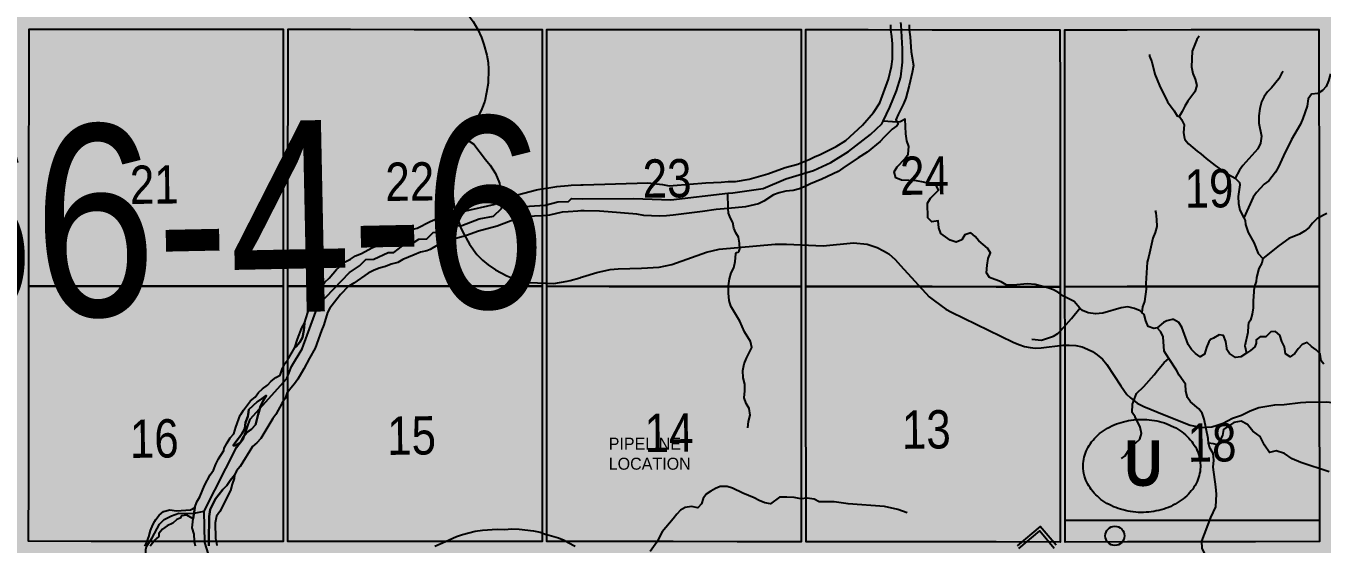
# Model space of a CAD drawing. Extents: x 399452 to 415540, y 6060435 to 6067869.
# Drawn here: x 410021 to 410290.9, y 6062870.4 to 6062978.3 of the extents above; entities that cross this region are included whole.
import ezdxf
from ezdxf.enums import TextEntityAlignment as Align

# ---------------------------------------------------------------- set-up
doc = ezdxf.new("R2018")
doc.units = 0
doc.header["$LTSCALE"] = 5
doc.linetypes.add('DASHED2', pattern=[9.525, 6.35, -3.175])
for name, color, linetype in [('39', 28, 'Continuous'), ('CG-NOTES', 7, 'Continuous'), ('P-PROPOSED', 10, 'Continuous'), ('Quarters', 8, 'Continuous'), ('RoadSeg', 57, 'DASHED2'), ('T-WATER', 160, 'Continuous')]:
    doc.layers.add(name, color=color, linetype=linetype)
doc.layers.add('ROUTE-MAP-BACKGROUND-H', color=7, linetype='Continuous', true_color=0xf0ebff)
doc.styles.add('120', font='ARIALN.TTF', dxfattribs={"height": 13})
doc.styles.add('BOLD', font='ARIALNB.TTF')
doc.styles.get("Standard").update_dxf_attribs({"font": 'ARIALN.TTF'})
doc.linetypes.add('TRACKS', pattern='A,3.81,[130,ltypeshp1.shx,S=6.35,R=0,X=0,Y=0],3.81', length=7.62)

# ---------------------------------------------------------------- blocks, each defined once
blk = doc.blocks.new('*U229')
h = blk.add_hatch(color=255)
edge = h.paths.add_edge_path()
edge.add_line((-31.5, -20), (31.5, -20))
edge.add_arc((31.5, -14), 6, 270, 360)
edge.add_line((37.5, -14), (37.5, 12.5))
edge.add_arc((31.5, 12.5), 6, 0, 90)
edge.add_line((31.5, 18.5), (-31.5, 18.5))
edge.add_arc((-31.5, 12.5), 6, 90, 180)
edge.add_line((-37.5, 12.5), (-37.5, -14))
edge.add_arc((-31.5, -14), 6, 180, 270)
at = {"color": 14, "flags": 128}
blk.add_lwpolyline([(-31.5, -20, 3, 3, 0), (31.5, -20, 3, 3, 0.414214), (37.5, -14, 3, 3, 0), (37.5, 12.5, 3, 0, 0.414214), (31.5, 18.5, 0, 0, 0), (-31.5, 18.5, 0, 0, 0.414214), (-37.5, 12.5, 0, 0, 0), (-37.5, -14, 0, 3, 0.414214)], format="xyseb", close=True, dxfattribs=at)
at = {"color": 14, "lineweight": 30, "flags": 104}
blk.add_attdef('ENTER_TEXT', text='', height=10, dxfattribs=at).set_placement((0, 0), align=Align.MIDDLE_CENTER)
blk = doc.blocks.new('AA')
at = {"const_width": 4}
blk.add_lwpolyline([(-1, 0, 1), (1, 0, 1)], format="xyb", close=True, dxfattribs=at)
blk.add_circle((0, 0), 2)
blk = doc.blocks.new('Route_Letters')
h = blk.add_hatch(color=255)
h.dxf.hatch_style = 1
edge = h.paths.add_edge_path()
edge.add_ellipse((-0.12, 0.46), major_axis=(-11.97, 0), ratio=0.789318, start_angle=0, end_angle=360)
at = {"color": 5}
blk.add_open_spline([(-12.34, 0.46), (-12.34, -0.25), (-12.24, -0.97), (-11.72, -2.79), (-11.14, -3.88), (-9.56, -5.81), (-8.54, -6.66), (-6.22, -8.02), (-4.9, -8.54), (-2.12, -9.17), (-0.66, -9.3), (2.22, -9.13), (3.64, -8.84), (6.27, -7.89), (7.48, -7.22), (9.54, -5.6), (10.38, -4.64), (11.6, -2.54), (11.97, -1.4), (12.18, 0.91), (12.02, 2.08), (11.2, 4.3), (10.54, 5.35), (8.8, 7.2), (7.72, 7.99), (5.29, 9.24), (3.93, 9.68), (1.11, 10.18), (-0.35, 10.23), (-3.22, 9.91), (-4.61, 9.55), (-7.16, 8.47), (-8.32, 7.75), (-10.24, 6.02), (-11, 5.02), (-12.05, 2.86), (-12.32, 1.7), (-12.34, 0.52), (-12.34, 0.49), (-12.34, 0.46)], degree=3, knots=[0, 0, 0, 0, 0.219529, 0.219529, 0.575727, 0.575727, 0.931924, 0.931924, 1.288121, 1.288121, 1.644318, 1.644318, 2.000515, 2.000515, 2.356712, 2.356712, 2.712909, 2.712909, 3.069107, 3.069107, 3.425304, 3.425304, 3.781501, 3.781501, 4.137698, 4.137698, 4.493895, 4.493895, 4.850092, 4.850092, 5.20629, 5.20629, 5.562487, 5.562487, 5.918684, 5.918684, 6.274881, 6.274881, 6.283185, 6.283185, 6.283185, 6.283185], dxfattribs=at)
at = {"color": 14, "style": 'BOLD'}
blk.add_attdef('A', text='', height=9.5, dxfattribs=at).set_placement((0.22, 0.98), align=Align.MIDDLE)

msp = doc.modelspace()

# ---------------------------------------------------------------- hatches: boundary and pattern name
at = {"layer": 'ROUTE-MAP-BACKGROUND-H'}
h = msp.add_hatch(color=256, dxfattribs=at)
h.dxf.hatch_style = 1
h.paths.add_polyline_path([(410779.995, 6062481.762), (410779.995, 6063736.327), (409587.427, 6063736.085), (409587.427, 6062481.762)])

# ---------------------------------------------------------------- linework, layer by layer
at = {"layer": '39', "linetype": 'TRACKS', "flags": 128}
msp.add_lwpolyline([(409797.559, 6063318.255), (409796.813, 6063320.204), (409796.653, 6063321.348), (409796.655, 6063322.294), (409796.999, 6063323.422), (409797.147, 6063323.789), (409798.227, 6063326.355), (409798.167, 6063328.628), (409798.071, 6063329.306), (409797.373, 6063330.832), (409792.695, 6063337.942), (409791.932, 6063339.087), (409791.38, 6063339.836), (409790.306, 6063340.7), (409789.493, 6063341.167), (409786.481, 6063342.162), (409785.423, 6063342.659), (409784.87, 6063343.14), (409784.138, 6063343.791), (409783.05, 6063345.318), (409783.501, 6063343.214), (409784.05, 6063340.658), (409785.021, 6063337.79), (409786.172, 6063335.162), (409787.552, 6063332.759), (409789.485, 6063329.946), (409793.481, 6063324.164), (409797.559, 6063318.255), (409801.084, 6063313.081), (409802.188, 6063311.286), (409803.227, 6063309.35), (409804.412, 6063306.765), (409805.335, 6063303.869), (409810.808, 6063278.775), (409811.325, 6063276.502), (409812.245, 6063272.294), (409813.166, 6063268.198), (409814.329, 6063262.988), (409814.522, 6063261.703), (409814.68, 6063259.444), (409814.728, 6063258.88), (409814.681, 6063252.006), (409814.788, 6063233.304), (409815.044, 6063231.144), (409815.432, 6063229.477), (409816.259, 6063226.963), (409816.729, 6063225.904), (409817.607, 6063224.42), (409818.842, 6063222.611), (409820.225, 6063221.097), (409821.756, 6063219.796), (409822.781, 6063218.806), (409825.028, 6063217.009), (409836.996, 6063207.415), (409850.513, 6063196.564), (409857.517, 6063190.961), (409868.172, 6063183.674), (409880.636, 6063175.17), (409886.388, 6063171.237), (409907.525, 6063156.822), (409915.169, 6063151.419), (409920.319, 6063147.925), (409924.411, 6063145.535), (409926.058, 6063144.558), (409932.073, 6063140.923), (409932.791, 6063140.499), (409942.638, 6063134.756), (409946.552, 6063132.479), (409964.798, 6063121.731), (409966.527, 6063120.713), (409988.87, 6063107.777), (409999.521, 6063101.529), (410002, 6063100.059), (410010.531, 6063095.056), (410013.109, 6063093.657), (410013.435, 6063093.488), (410016.976, 6063092.031), (410022.165, 6063090.616), (410027.778, 6063089.498), (410031.694, 6063088.366), (410033.979, 6063087.348), (410035.006, 6063086.713), (410036.932, 6063085.244), (410038.677, 6063083.634), (410040.195, 6063081.784), (410041.532, 6063079.709), (410043.196, 6063076.307), (410043.701, 6063075.093), (410045.854, 6063070.505), (410046.474, 6063069.447), (410047.225, 6063068.501), (410051.892, 6063063.037), (410053.752, 6063061.54), (410055.711, 6063060.524), (410055.956, 6063060.396), (410058.552, 6063059.619), (410062.733, 6063058.786), (410063.991, 6063058.405), (410066.13, 6063057.163), (410067.061, 6063056.372), (410067.812, 6063055.427), (410068.433, 6063054.397), (410068.971, 6063053.253), (410069.803, 6063050.741), (410070.047, 6063049.302), (410070.455, 6063048.017), (410071.401, 6063045.59), (410073.588, 6063040.961), (410075.286, 6063037.602), (410076.07, 6063036.699), (410076.478, 6063036.318), (410076.756, 6063036.064), (410076.936, 6063035.895), (410078.782, 6063034.399), (410082.755, 6063031.551), (410085.41, 6063029.246), (410087.055, 6063027.521), (410087.789, 6063026.547), (410088.392, 6063025.459), (410089.467, 6063023.2), (410090.331, 6063020.673), (410091, 6063017.978), (410091.929, 6063013.871), (410093.005, 6063009.834), (410094.456, 6063006.192), (410096.201, 6063002.902), (410096.707, 6063001.688), (410097.033, 6063000.347), (410097.473, 6062999.119), (410097.783, 6062997.764), (410099.235, 6062994.136), (410101.192, 6062990.917), (410102.791, 6062989.165), (410103.623, 6062988.304), (410104.553, 6062987.555), (410106.919, 6062985.901), (410107.653, 6062985.392), (410111.717, 6062982.157), (410113.055, 6062980.674), (410114.1, 6062979.248), (410115.063, 6062977.582), (410115.879, 6062975.902), (410116.369, 6062974.462), (410116.989, 6062972.247), (410117.25, 6062970.708), (410117.332, 6062969.354), (410117.267, 6062966.447), (410116.924, 6062964.444), (410116.532, 6062962.681), (410115.928, 6062961.087), (410114.98, 6062959.07), (410111.779, 6062952.697), (410110.897, 6062950.666), (410110.276, 6062948.805), (410109.916, 6062947.042), (410109.736, 6062945.123), (410109.784, 6062943.599), (410109.996, 6062941.709), (410110.191, 6062940.805), (410110.876, 6062938.279), (410111.497, 6062936.444), (410111.921, 6062935.484), (410113.39, 6062932.9), (410114.908, 6062930.725), (410116.068, 6062929.567), (410117.26, 6062928.578), (410118.779, 6062927.504), (410121.115, 6062926.288), (410122.862, 6062925.581), (410125.77, 6062924.858), (410130.949, 6062924.67), (410133.709, 6062925.162), (410134.347, 6062925.274), (410136.34, 6062925.894), (410136.601, 6062925.978), (410136.862, 6062926.049), (410139.852, 6062926.978), (410142.645, 6062927.612), (410144.295, 6062927.738), (410149.212, 6062927.849), (410152.854, 6062928.06), (410155.468, 6062928.61), (410162.735, 6062931.234), (410165.348, 6062931.841), (410176.992, 6062932.874), (410179.392, 6062932.847), (410180.879, 6062932.777), (410186.988, 6062932.497), (410193.315, 6062933.176), (410196.159, 6062932.866), (410198.284, 6062932.203), (410199.609, 6062931.512), (410200.181, 6062931.16), (410200.688, 6062930.835), (410201.996, 6062929.692), (410203.091, 6062928.423), (410209.124, 6062921.933), (410210.187, 6062921.058), (410212.574, 6062919.351), (410213.767, 6062918.717), (410226.553, 6062912.484), (410227.779, 6062911.949), (410228.956, 6062911.554), (410230.117, 6062911.343), (410231.261, 6062911.245), (410232.422, 6062911.302), (410236.95, 6062911.812), (410238.258, 6062911.855), (410239.631, 6062911.771), (410240.988, 6062911.461), (410242.083, 6062911.038), (410243.114, 6062910.488), (410244.111, 6062909.826), (410245.158, 6062908.909), (410246.09, 6062907.781), (410248.986, 6062903.337), (410250.229, 6062901.588), (410250.965, 6062900.911), (410252.421, 6062899.769), (410253.778, 6062899.05), (410258.013, 6062897.316), (410263.442, 6062895.147), (410265.944, 6062894.711), (410267.987, 6062894.797), (410270.194, 6062895.504), (410272.269, 6062896.606), (410274.116, 6062897.285), (410275.946, 6062898.176), (410277.777, 6062898.826), (410281.063, 6062899.379), (410283.024, 6062899.493), (410286.441, 6062899.863), (410287.503, 6062899.977), (410291.819, 6062900.009), (410293.715, 6062899.855), (410295.923, 6062899.561), (410296.184, 6062899.519), (410301.237, 6062898.507), (410307.402, 6062896.058), (410309.267, 6062895.001), (410310.673, 6062894), (410312.261, 6062892.464), (410313.472, 6062891.068), (410318.544, 6062886.952), (410325.007, 6062882.288), (410327.28, 6062881.119), (410331.631, 6062879.657), (410334.002, 6062878.996), (410337.422, 6062877.081), (410341.056, 6062873.289), (410344.395, 6062869.779), (410347.734, 6062866.763), (410355.653, 6062863.189), (410358.533, 6062861.541), (410360.987, 6062860.359), (410363.147, 6062858.866), (410365.587, 6062856.513), (410370.106, 6062851.947), (410374.479, 6062847.564), (410375.051, 6062847.142), (410376.197, 6062846.297), (410378.505, 6062845.002), (410383.448, 6062842.031), (410385.642, 6062840.313), (410395.011, 6062830.844), (410402.595, 6062823.32), (410405.364, 6062820.446), (410407.15, 6062818.064), (410408.381, 6062815.78), (410409.35, 6062813.072), (410411.919, 6062802.295), (410412.793, 6062798.176), (410413.584, 6062794.578), (410413.913, 6062793.295), (410414.144, 6062792.378), (410414.804, 6062788.738), (410414.874, 6062785.732), (410414.584, 6062783.262), (410411.45, 6062768.778), (410411.191, 6062766.929), (410411.162, 6062764.559), (410411.544, 6062761.398), (410413.109, 6062754.655), (410417.082, 6062737.573), (410419.324, 6062727.981), (410420.082, 6062724.722), (410421.587, 6062715.947), (410426.72, 6062682.526), (410427.745, 6062676.87), (410430.037, 6062668.266), (410434.998, 6062650.424), (410435.394, 6062649.253), (410436.462, 6062646.913), (410437.809, 6062644.897), (410438.613, 6062644.024), (410440.482, 6062642.503), (410443.254, 6062640.124), (410447.157, 6062637.153), (410448.782, 6062635.477), (410450.851, 6062632.617), (410451.212, 6062631.996), (410455.994, 6062623.934), (410461.844, 6062614.124), (410462.419, 6062613.264), (410464.849, 6062610.391), (410467.425, 6062607.926), (410480.49, 6062595.422), (410481.573, 6062594.451), (410482.377, 6062593.564), (410483.905, 6062591.676), (410484.431, 6062590.873), (410485.91, 6062588.548), (410488.328, 6062584.249), (410489.018, 6062583.291), (410490.169, 6062581.233), (410490.794, 6062580.077), (410492.06, 6062578.048), (410492.62, 6062576.878), (410494.15, 6062574.229), (410494.446, 6062573.693), (410495.977, 6062570.267), (410496.357, 6062568.998), (410496.871, 6062566.163), (410500.13, 6062552.765), (410501.752, 6062546.122), (410504.797, 6062533.542), (410505.573, 6062531.018), (410506.513, 6062528.734), (410507.649, 6062526.62), (410511.216, 6062521.774), (410523.088, 6062505.871), (410524.025, 6062504.73), (410527.295, 6062501.309), (410535.593, 6062492.877), (410536.563, 6062491.863), (410544.469, 6062483.6), (410545.948, 6062482.122), (410546.263, 6062481.762)], dxfattribs=at)
at = {"layer": 'CG-NOTES', "color": 14, "flags": 128}
msp.add_lwpolyline([(410192.192, 6062869.426, 0, 4.996, 0), (410144.878, 6062895.14, 0, 0, 0)], format="xyseb", dxfattribs=at)
at = {"layer": 'P-PROPOSED'}
for points in [[(410235.525, 6062870.146), (410232.185, 6062874.093), (410227.407, 6062870.051)], [(410227.779, 6062869.5), (410232.108, 6062873.162), (410235.135, 6062869.584)]]:
    msp.add_lwpolyline(points, dxfattribs=at)
at = {"layer": 'Quarters', "flags": 128}
for points in [[(410074.539, 6062924.128), (410061.216, 6062924.135), (410047.894, 6062924.142), (410034.571, 6062924.149), (410021.583, 6062924.156), (410021.594, 6062937.535), (410021.605, 6062950.913), (410021.616, 6062964.292), (410021.628, 6062977.67), (410034.611, 6062977.663), (410047.929, 6062977.656), (410061.247, 6062977.649), (410074.564, 6062977.642), (410074.558, 6062964.264), (410074.552, 6062950.885), (410074.545, 6062937.507)], [(410128.479, 6062924.1), (410115.162, 6062924.107), (410101.844, 6062924.114), (410088.526, 6062924.121), (410075.542, 6062924.128), (410075.549, 6062937.506), (410075.555, 6062950.885), (410075.561, 6062964.263), (410075.568, 6062977.642), (410088.546, 6062977.635), (410101.859, 6062977.628), (410115.172, 6062977.621), (410128.485, 6062977.614), (410128.484, 6062964.235), (410128.482, 6062950.857), (410128.481, 6062937.478)], [(410182.424, 6062924.069), (410169.105, 6062924.077), (410155.786, 6062924.084), (410142.467, 6062924.092), (410129.483, 6062924.099), (410129.484, 6062937.478), (410129.486, 6062950.856), (410129.487, 6062964.235), (410129.488, 6062977.613), (410142.468, 6062977.606), (410155.782, 6062977.598), (410169.096, 6062977.59), (410182.411, 6062977.582), (410182.414, 6062964.204), (410182.417, 6062950.826), (410182.42, 6062937.447)], [(410236.368, 6062924.007), (410223.049, 6062924.022), (410209.73, 6062924.038), (410196.412, 6062924.053), (410183.427, 6062924.068), (410183.424, 6062937.446), (410183.421, 6062950.824), (410183.417, 6062964.203), (410183.414, 6062977.581), (410196.394, 6062977.567), (410209.708, 6062977.552), (410223.022, 6062977.537), (410236.336, 6062977.521), (410236.344, 6062964.143), (410236.352, 6062950.764), (410236.36, 6062937.386)], [(410290.312, 6062924.092), (410276.993, 6062924.071), (410263.675, 6062924.05), (410250.356, 6062924.029), (410237.372, 6062924.009), (410237.364, 6062937.387), (410237.356, 6062950.766), (410237.348, 6062964.145), (410237.34, 6062977.523), (410250.319, 6062977.543), (410263.633, 6062977.564), (410276.947, 6062977.585), (410290.261, 6062977.606), (410290.274, 6062964.227), (410290.286, 6062950.849), (410290.299, 6062937.47)], [(410074.539, 6062924.128), (410074.533, 6062910.75), (410074.527, 6062897.371), (410074.52, 6062883.993), (410074.514, 6062870.949), (410061.187, 6062870.956), (410047.859, 6062870.963), (410034.532, 6062870.97), (410021.539, 6062870.977), (410021.549, 6062884.021), (410021.56, 6062897.399), (410021.572, 6062910.778), (410021.583, 6062924.156), (410034.571, 6062924.149), (410047.894, 6062924.142), (410061.216, 6062924.135)], [(410128.479, 6062924.1), (410128.478, 6062910.721), (410128.477, 6062897.343), (410128.475, 6062883.964), (410128.474, 6062870.921), (410115.151, 6062870.928), (410101.829, 6062870.934), (410088.506, 6062870.941), (410075.518, 6062870.948), (410075.524, 6062883.992), (410075.53, 6062897.371), (410075.536, 6062910.749), (410075.542, 6062924.128), (410088.526, 6062924.121), (410101.844, 6062924.114), (410115.162, 6062924.107)], [(410182.424, 6062924.069), (410182.427, 6062910.69), (410182.431, 6062897.312), (410182.434, 6062883.934), (410182.437, 6062870.89), (410169.114, 6062870.897), (410155.79, 6062870.905), (410142.467, 6062870.913), (410129.477, 6062870.92), (410129.479, 6062883.964), (410129.48, 6062897.342), (410129.482, 6062910.721), (410129.483, 6062924.099), (410142.467, 6062924.092), (410155.786, 6062924.084), (410169.105, 6062924.077)], [(410236.368, 6062924.007), (410236.376, 6062910.629), (410236.384, 6062897.25), (410236.392, 6062883.872), (410236.4, 6062870.828), (410223.077, 6062870.843), (410209.753, 6062870.858), (410196.43, 6062870.874), (410183.441, 6062870.889), (410183.438, 6062883.932), (410183.434, 6062897.311), (410183.431, 6062910.689), (410183.427, 6062924.068), (410196.412, 6062924.053), (410209.73, 6062924.038), (410223.049, 6062924.022)], [(410290.312, 6062924.092), (410290.325, 6062910.714), (410290.338, 6062897.335), (410290.35, 6062883.957), (410290.363, 6062870.913), (410277.04, 6062870.892), (410263.716, 6062870.871), (410250.393, 6062870.85), (410237.404, 6062870.829), (410237.396, 6062883.873), (410237.388, 6062897.252), (410237.38, 6062910.63), (410237.372, 6062924.009), (410250.356, 6062924.029), (410263.675, 6062924.05), (410276.993, 6062924.071)], [(410290.359, 6062875.379), (410290.363, 6062870.913), (410277.04, 6062870.892), (410263.716, 6062870.871), (410250.393, 6062870.85), (410237.404, 6062870.829), (410237.401, 6062875.41)]]:
    msp.add_lwpolyline(points, close=True, dxfattribs=at)
at = {"layer": 'T-WATER'}
for p, q in [((410202.429, 6062958.264), (410199.512, 6062958.531)), ((410119.699, 6062941.869), (410120.148, 6062941.108)), ((410167.217, 6062940.28), (410167.137, 6062943.473)), ((410055.979, 6062876.85), (410058.123, 6062877.23))]:
    msp.add_line(p, q, dxfattribs=at)
at = {"layer": 'T-WATER', "flags": 128}
for points in [[(410056.295, 6062869.978), (410056.111, 6062870.901), (410056.105, 6062870.982), (410056, 6062872.484), (410055.619, 6062873.784), (410055.831, 6062875.653), (410056.125, 6062878.03), (410056.555, 6062879.228), (410057.173, 6062880.27), (410058.177, 6062882.636), (410059.354, 6062884.829), (410060.072, 6062885.802), (410060.499, 6062887.029), (410061.055, 6062888.188), (410062.187, 6062889.888), (410062.293, 6062890.37), (410062.852, 6062891.511), (410063.491, 6062892.546), (410064.252, 6062893.374), (410064.703, 6062894.785), (410065.621, 6062897.277), (410065.698, 6062897.399), (410066.272, 6062898.31), (410067.728, 6062900.247), (410068.691, 6062900.97), (410069.408, 6062901.972), (410070.275, 6062902.773), (410071.253, 6062903.477), (410072.065, 6062904.355), (410073.009, 6062905.08), (410073.897, 6062905.565), (410074.438, 6062907.017), (410074.496, 6062907.135), (410074.964, 6062908.092), (410075.501, 6062908.816), (410075.663, 6062909.034), (410076.957, 6062911.355), (410077.284, 6062911.583), (410077.985, 6062912.449), (410078.594, 6062913.467), (410078.847, 6062914.861), (410078.969, 6062916.434), (410080.009, 6062919.733), (410080.53, 6062920.88), (410081.263, 6062921.842), (410081.843, 6062922.927), (410082.65, 6062924.147), (410083.199, 6062924.977), (410084.101, 6062925.771), (410085.641, 6062927.601), (410087.429, 6062929.182), (410088.566, 6062929.778), (410089.601, 6062930.451), (410090.843, 6062930.913), (410093.004, 6062932.116), (410095.401, 6062933.107), (410096.515, 6062933.688), (410097.702, 6062934.179), (410101.086, 6062935.823), (410101.812, 6062936.046), (410102.444, 6062936.241), (410105.138, 6062937.585), (410106.73, 6062938.274), (410109.276, 6062939.057), (410109.986, 6062939.17), (410110.715, 6062939.287), (410111.256, 6062939.449), (410111.99, 6062939.67), (410118.72, 6062941.204), (410119.699, 6062941.869), (410123.371, 6062943.18), (410127.296, 6062944.214), (410128.447, 6062944.394), (410129.451, 6062944.551), (410131.559, 6062944.881), (410133.89, 6062945.112), (410134.539, 6062945.176), (410136.52, 6062945.232), (410136.786, 6062945.239), (410137.052, 6062945.247), (410150.507, 6062945.623), (410153.58, 6062945.334), (410154.951, 6062945.033), (410155.749, 6062945.099), (410162.573, 6062945.664), (410165.744, 6062945.786), (410167.214, 6062945.965), (410168.753, 6062945.951), (410171.611, 6062946.4), (410175.473, 6062947.523), (410179.113, 6062948.88), (410181.72, 6062949.573), (410182.382, 6062949.828), (410183.386, 6062950.215), (410184.129, 6062950.501), (410184.777, 6062950.846), (410185.221, 6062951.083), (410186.403, 6062951.554), (410188.58, 6062952.677), (410189.718, 6062953.187), (410191.751, 6062954.479), (410195.187, 6062957.66), (410197.525, 6062960.284), (410198.832, 6062962.337), (410200.64, 6062967.222), (410201.275, 6062969.914), (410201.426, 6062971.388), (410201.435, 6062974.59), (410201.347, 6062976.149), (410201.08, 6062977.518), (410201.082, 6062977.585), (410201.112, 6062978.588)], [(410204.9, 6062978.584), (410204.924, 6062977.58), (410204.926, 6062977.524), (410205.115, 6062976.048), (410205.348, 6062972.96), (410205.806, 6062970.106), (410205.566, 6062968.671), (410204.935, 6062965.937), (410204.209, 6062963.297), (410203.726, 6062962.097), (410202.616, 6062959.88), (410202.166, 6062958.747), (410202.429, 6062958.264), (410202.642, 6062957.872), (410202.333, 6062957.533), (410201.364, 6062956.865), (410200.57, 6062955.976), (410199.686, 6062955.182), (410198.913, 6062954.29), (410196.147, 6062952.043), (410194.328, 6062950.835), (410191.12, 6062948.707), (410190.156, 6062948.01), (410186.741, 6062946.411), (410184.355, 6062945.465), (410183.388, 6062944.963), (410183.253, 6062944.893), (410182.384, 6062944.545), (410182.058, 6062944.414), (410180.764, 6062944.043), (410179.214, 6062943.929), (410177.879, 6062943.6), (410176.658, 6062943.147), (410174.669, 6062941.803), (410173.533, 6062941.26), (410170.807, 6062940.639), (410167.217, 6062940.28), (410164.711, 6062940.108), (410161.852, 6062939.657), (410155.75, 6062938.951), (410154.404, 6062938.795), (410152.868, 6062938.69), (410149.661, 6062938.863), (410148.234, 6062939.124), (410142.215, 6062939.597), (410140.456, 6062939.735), (410137.24, 6062939.854), (410137.051, 6062939.84), (410136.786, 6062939.82), (410136.52, 6062939.8), (410135.885, 6062939.752), (410133.89, 6062939.602), (410132.685, 6062939.512), (410130.019, 6062938.892), (410129.45, 6062938.86), (410128.446, 6062938.803), (410126.92, 6062938.717), (410123.94, 6062938.412), (410121.482, 6062937.561), (410119.14, 6062936.6), (410115.226, 6062935.584), (410112.715, 6062934.712), (410111.565, 6062934.313), (410111.535, 6062934.305), (410110.247, 6062933.98), (410106.665, 6062932.657), (410105.136, 6062931.778), (410104.489, 6062931.509), (410103.118, 6062931.203), (410101.811, 6062930.642), (410099.502, 6062929.651), (410098.416, 6062929.049), (410097.042, 6062928.739), (410095.888, 6062928.225), (410094.545, 6062927.887), (410093.33, 6062927.425), (410092.221, 6062926.842), (410089.232, 6062924.746), (410088.234, 6062924.144), (410088.181, 6062924.113), (410086.463, 6062922.386), (410085.759, 6062921.397), (410084.247, 6062919.56), (410083.788, 6062918.633), (410083.022, 6062916.056), (410082.544, 6062914.874), (410081.221, 6062911.21), (410079.999, 6062909.102), (410078.863, 6062906.883), (410077.636, 6062904.758), (410076.939, 6062903.787), (410076.123, 6062902.912), (410075.498, 6062902.079), (410075.404, 6062901.954), (410074.973, 6062900.727), (410074.493, 6062900.01), (410074.29, 6062899.707), (410073.105, 6062897.543), (410073.001, 6062897.395), (410072.42, 6062896.57), (410069.899, 6062892.382), (410069.076, 6062891.512), (410068.154, 6062890.721), (410065.608, 6062886.554), (410064.824, 6062885.635), (410064.392, 6062884.775), (410063.48, 6062883.642), (410062.804, 6062882.615), (410061.955, 6062881.761), (410060.466, 6062879.861), (410059.371, 6062877.595), (410059.108, 6062876.142), (410059.079, 6062870.98), (410059.073, 6062870.008)], [(410199.512, 6062958.531), (410200.896, 6062961.413), (410202.299, 6062964.796), (410203.175, 6062967.72), (410203.513, 6062970.767), (410203.543, 6062973.539), (410203.257, 6062978.54), (410203.21, 6062979.065)], [(410265.288, 6062976.217), (410264.839, 6062975.511), (410263.88, 6062973.049), (410263.729, 6062969.798), (410263.988, 6062968.42), (410264.477, 6062967.227), (410264.806, 6062965.952), (410264.396, 6062964.627), (410262.978, 6062962.691), (410262.36, 6062961.639), (410261.801, 6062960.483), (410261.175, 6062959.465)], [(410254.95, 6062972.408), (410254.978, 6062972.073), (410255.462, 6062970.869), (410256.103, 6062968.273), (410257.087, 6062965.925), (410258.694, 6062962.551), (410260.121, 6062960.638), (410260.77, 6062959.625), (410261.175, 6062959.465)], [(410282.791, 6062968.813), (410282.493, 6062968.414), (410281.907, 6062967.319), (410280.384, 6062965.461), (410279.581, 6062964.611), (410278.852, 6062963.644), (410278.279, 6062962.513), (410277.931, 6062961.161), (410277.748, 6062959.641), (410277.78, 6062958.102), (410278.306, 6062955.356), (410278.109, 6062953.884), (410277.56, 6062952.743), (410274.448, 6062949.257), (410273.724, 6062948.312), (410272.822, 6062946.616)], [(410292.651, 6062968.332), (410292.265, 6062966.924), (410291.778, 6062965.715), (410291.002, 6062964.904), (410290.032, 6062964.275), (410288.723, 6062964.099), (410288.019, 6062963.154), (410287.813, 6062961.638), (410286.933, 6062959.081), (410286.408, 6062957.903), (410284.578, 6062954.711), (410282.888, 6062951.255), (410281.848, 6062948.971), (410281.243, 6062947.907), (410279.806, 6062946.043), (410278.852, 6062945.372), (410277.248, 6062943.669), (410276.562, 6062942.696), (410274.605, 6062938.343)], [(410167.137, 6062943.473), (410168.196, 6062943.595), (410174.525, 6062944.49), (410179.22, 6062946.512), (410184.994, 6062948.244), (410188.625, 6062949.886), (410192.286, 6062952.2), (410196.86, 6062955.695), (410199.227, 6062957.935), (410199.512, 6062958.531)], [(410240.471, 6062919.552), (410239.266, 6062920.945), (410237.067, 6062922.059), (410236.106, 6062922.77), (410235.009, 6062923.347), (410233.776, 6062923.768), (410231.144, 6062924.47), (410229.596, 6062924.589), (410226.569, 6062924.351), (410225.136, 6062924.4), (410224.085, 6062925.001), (410221.658, 6062925.918), (410221.025, 6062926.926), (410221.158, 6062928.468), (410221.389, 6062929.903), (410221.894, 6062931.047), (410221.224, 6062932.043), (410219.454, 6062933.6), (410218.691, 6062934.481), (410217.765, 6062935.208), (410216.536, 6062934.792), (410215.893, 6062933.772), (410214.73, 6062933.28), (410213.478, 6062933.694), (410211.546, 6062935.085), (410211.104, 6062936.298), (410210.983, 6062937.743), (410209.629, 6062937.558), (410208.8, 6062938.384), (410208.759, 6062941.404), (410209.333, 6062942.491), (410211.024, 6062944.123), (410210.553, 6062945.146), (410207.877, 6062945.808), (410206.448, 6062946.042), (410203.328, 6062946.226), (410202.141, 6062946.689), (410201.807, 6062947.922), (410202.423, 6062948.956), (410204.053, 6062950.67), (410204.722, 6062951.656), (410204.842, 6062953.206), (410204.408, 6062954.391), (410204.226, 6062955.843), (410204.083, 6062958.934), (410203.028, 6062958.366), (410202.429, 6062958.264)], [(410261.175, 6062959.465), (410261.219, 6062959.447), (410261.66, 6062958.832), (410262.175, 6062957.734), (410262.089, 6062956.108), (410262.181, 6062955.244), (410262.327, 6062954.68), (410263.091, 6062953.779), (410264.876, 6062952.269), (410265.645, 6062951.728), (410266.761, 6062950.75), (410268.655, 6062949.29), (410270.665, 6062947.827), (410272.822, 6062946.616)], [(410113.314, 6062954.304), (410114.276, 6062953.7), (410116.689, 6062950.496)], [(410116.689, 6062950.496), (410117.646, 6062949.345), (410118.742, 6062947.567), (410119.572, 6062945.566), (410119.768, 6062944.244), (410119.699, 6062941.869)], [(410272.822, 6062946.616), (410272.874, 6062946.587), (410273.69, 6062945.753), (410273.761, 6062945.223), (410273.45, 6062942.816), (410273.542, 6062941.327), (410273.774, 6062939.974), (410274.605, 6062938.343)], [(410120.148, 6062941.108), (410120.997, 6062940.294), (410122.164, 6062940.152), (410123.65, 6062940.683), (410129.135, 6062940.967), (410131.781, 6062941.689), (410133.943, 6062941.735), (410134.594, 6062942.414), (410136.786, 6062942.321)], [(410136.786, 6062942.321), (410147.48, 6062942.393), (410155.264, 6062942.112), (410167.137, 6062943.473)], [(410069.643, 6062898.561), (410075.335, 6062904.882), (410076.28, 6062907.397), (410078.53, 6062911.106), (410081.83, 6062920.16), (410088.34, 6062926.953), (410090.474, 6062928.33), (410091.776, 6062929.689), (410093.439, 6062929.724), (410096.404, 6062931.118), (410097.568, 6062931.143), (410099.368, 6062932.512), (410101.028, 6062932.714), (410102.832, 6062933.917), (410104.495, 6062933.953), (410105.797, 6062935.311), (410107.46, 6062935.347), (410108.78, 6062935.874), (410109.594, 6062936.723), (410111.755, 6062936.769), (410115.385, 6062938.178), (410118.368, 6062938.741), (410119.999, 6062940.273), (410120.148, 6062941.108)], [(410171.341, 6062894.648), (410171.436, 6062895.957), (410171.809, 6062897.239), (410171.583, 6062898.659), (410170.95, 6062899.66), (410170.531, 6062900.889), (410170.707, 6062902.321), (410170.675, 6062903.699), (410170.367, 6062905.046), (410170.275, 6062906.586), (410170.58, 6062907.927), (410171.039, 6062909.099), (410172.163, 6062911.32), (410171.906, 6062912.615), (410170.629, 6062914.59), (410169.624, 6062916.843), (410167.786, 6062919.932), (410167.446, 6062921.176), (410167.314, 6062922.642), (410167.297, 6062924.189), (410167.481, 6062925.628), (410167.846, 6062926.933), (410168.421, 6062927.972), (410168.708, 6062929.293), (410168.822, 6062930.833), (410168.857, 6062930.995), (410169.01, 6062931.113), (410169.307, 6062931.215), (410169.538, 6062931.518), (410169.632, 6062931.901), (410169.557, 6062933.081), (410169.393, 6062934.336), (410168.805, 6062935.247), (410168.419, 6062936.196), (410168.202, 6062937.364), (410167.69, 6062938.295), (410167.321, 6062939.31), (410167.217, 6062940.28)], [(410256.15, 6062939.875), (410256.278, 6062939.422), (410256.431, 6062938), (410256.482, 6062936.544), (410256.133, 6062935.275), (410255.706, 6062934.144), (410254.807, 6062930.352), (410254.458, 6062929.126), (410254.194, 6062924.701), (410254.283, 6062923.478), (410253.952, 6062920.966), (410253.546, 6062919.812), (410253.404, 6062918.651)], [(410291.903, 6062939.298), (410289.916, 6062938.218), (410288.911, 6062937.273), (410288.2, 6062936.374), (410287.236, 6062935.576), (410286.208, 6062934.969), (410283.979, 6062934.028), (410282.017, 6062932.602), (410278.616, 6062929.908)], [(410274.605, 6062938.343), (410274.894, 6062937.776), (410274.969, 6062936.959), (410275.553, 6062935.277), (410276.723, 6062933.258), (410277.619, 6062930.921), (410278.616, 6062929.908)], [(410278.616, 6062929.908), (410278.352, 6062928.931), (410277.77, 6062927.834), (410277.243, 6062925.948), (410277.205, 6062925.105), (410276.805, 6062923.921), (410276.554, 6062921.04), (410276.548, 6062919.589), (410276.353, 6062918.296), (410276.018, 6062917.079), (410275.621, 6062916.432), (410275.508, 6062915.907), (410275.47, 6062914.448), (410274.811, 6062911.711), (410275.174, 6062910.166)], [(410230.45, 6062913.084), (410232.451, 6062912.912), (410234.968, 6062913.701), (410235.864, 6062914.284), (410236.544, 6062914.925), (410238.704, 6062917.368), (410240.471, 6062919.552)], [(410253.404, 6062918.651), (410253.008, 6062919.003), (410251.837, 6062919.493), (410250.481, 6062919.791), (410249.055, 6062919.601), (410245.248, 6062918.491), (410243.715, 6062918.387), (410242.233, 6062918.579), (410241.018, 6062919.031), (410240.471, 6062919.552)], [(410256.603, 6062915.435), (410255.914, 6062915.298), (410254.698, 6062915.752), (410254.215, 6062916.894), (410253.892, 6062918.217), (410253.404, 6062918.651)], [(410275.174, 6062910.166), (410273.982, 6062909.399), (410272.889, 6062909.283), (410271.634, 6062910.075), (410271.107, 6062910.917), (410271.114, 6062911.246), (410270.85, 6062912.607), (410270.388, 6062913.825), (410269.476, 6062914.016), (410268.301, 6062913.315), (410267.702, 6062913.035), (410267.334, 6062912.534), (410266.823, 6062911.374), (410266.434, 6062909.98), (410265.557, 6062909.395), (410264.568, 6062910.109), (410263.739, 6062910.966), (410263.002, 6062911.97), (410261.725, 6062915.561), (410261.066, 6062916.576), (410259.987, 6062917.168), (410259.666, 6062917.178), (410258.586, 6062916.927), (410257.873, 6062916.568), (410256.603, 6062915.435)], [(410258.975, 6062909.081), (410258.062, 6062910.6), (410257.816, 6062913.551), (410257.313, 6062914.581), (410256.603, 6062915.435)], [(410291.255, 6062907.888), (410290.697, 6062908.54), (410290.502, 6062909.988), (410290.201, 6062910.408), (410289.669, 6062910.888), (410288.686, 6062911.57), (410287.834, 6062912.426), (410286.763, 6062911.957), (410285.939, 6062911.087), (410285.242, 6062910.13), (410284.278, 6062909.405), (410283.312, 6062910.008), (410283.116, 6062911.481), (410282.557, 6062912.602), (410282.116, 6062913.892), (410281.229, 6062914.671), (410280.234, 6062914.589), (410279.214, 6062913.556), (410278.16, 6062913.566), (410278.087, 6062913.623), (410277.209, 6062912.949), (410277.186, 6062912.227), (410276.915, 6062911.516), (410276.044, 6062910.725), (410275.174, 6062910.166)], [(410249.116, 6062888.221), (410249.93, 6062888.78), (410251.167, 6062890.808), (410252.1, 6062891.47), (410252.951, 6062892.221), (410253.277, 6062893.438), (410253.037, 6062894.777), (410251.969, 6062896.9), (410251.364, 6062897.82), (410251.404, 6062899.537), (410252.252, 6062901.746), (410253.801, 6062903.216), (410255.979, 6062905.666), (410256.637, 6062906.585), (410258.002, 6062908.23), (410258.975, 6062909.081)], [(410267.26, 6062891.449), (410267.223, 6062892.421), (410266.341, 6062896.456), (410265.964, 6062897.7), (410265.22, 6062898.575), (410263.52, 6062900.033), (410262.865, 6062900.953), (410262.562, 6062902.227), (410262.467, 6062903.684), (410261.138, 6062905.596), (410260.604, 6062906.638), (410258.975, 6062909.081)], [(410066.515, 6062893.031), (410067.697, 6062896.4), (410069.643, 6062898.561)], [(410292.377, 6062885.433), (410286.509, 6062887.402), (410284.662, 6062888.174), (410283.086, 6062889.238), (410281.362, 6062889.844), (410279.941, 6062889.511), (410278.904, 6062891.032), (410278.002, 6062892.828), (410276.525, 6062893.947), (410275.416, 6062895.331), (410274.083, 6062895.994), (410272.535, 6062895.733), (410270.411, 6062894.292), (410270.189, 6062892.994), (410269.165, 6062891.043), (410268.331, 6062891.297), (410267.26, 6062891.449)], [(410058.123, 6062877.23), (410064.828, 6062890.516), (410066.285, 6062892.377), (410066.515, 6062893.031)], [(410267.122, 6062866.302), (410266.53, 6062866.818), (410266.474, 6062868.358), (410265.98, 6062869.549), (410265.908, 6062871.04), (410267.767, 6062875.942), (410268.797, 6062878.156), (410268.906, 6062880.805), (410268.82, 6062882.294), (410268.271, 6062886.419), (410268.41, 6062887.912), (410268.217, 6062889.288), (410267.629, 6062890.279), (410267.544, 6062890.506), (410267.26, 6062891.449)], [(410059.073, 6062870.008), (410059.079, 6062870.98), (410059.108, 6062876.142), (410059.371, 6062877.595), (410060.466, 6062879.861), (410061.955, 6062881.761), (410062.804, 6062882.615), (410063.48, 6062883.642), (410064.392, 6062884.775), (410064.392, 6062884.775), (410064.374, 6062884.083), (410063.913, 6062882.871), (410063.553, 6062881.567), (410061.351, 6062877.166), (410060.679, 6062876.186), (410060.372, 6062874.849), (410060.466, 6062871.565), (410060.578, 6062870.98), (410060.74, 6062870.139)], [(410204.496, 6062876.882), (410202.548, 6062877.608), (410199.812, 6062878.201), (410192.219, 6062878.806), (410189.292, 6062879.189), (410186.192, 6062879.226), (410185.118, 6062879.758), (410183.702, 6062879.986), (410182.363, 6062879.798), (410180.982, 6062880.072), (410179.457, 6062880.199), (410177.884, 6062880.165), (410176.051, 6062878.789), (410174.849, 6062879.017), (410173.672, 6062879.471), (410172.648, 6062880.044), (410170.255, 6062880.973), (410168.133, 6062882.033), (410166.996, 6062882.364), (410165.568, 6062882.368), (410164.576, 6062881.974), (410163.588, 6062881.434), (410162.669, 6062880.785), (410162.045, 6062879.875), (410161.648, 6062878.783), (410160.897, 6062877.965), (410159.564, 6062878.206), (410158.249, 6062877.992), (410157.273, 6062877.438), (410156.511, 6062876.609), (410155.791, 6062875.654), (410153.513, 6062872.979), (410152.344, 6062870.815), (410150.987, 6062868.841)], [(410027.406, 6062858.362), (410029.649, 6062856.804), (410032.362, 6062855.057), (410034.602, 6062853.949), (410036.18, 6062854.189), (410037.747, 6062854.935), (410039.94, 6062859.003), (410041.647, 6062862.11), (410044.698, 6062866.022), (410045.866, 6062867.694), (410045.928, 6062869.246), (410046.104, 6062869.883), (410047.3, 6062871.682), (410048.759, 6062874.563), (410049.784, 6062875.503), (410051.319, 6062876.264), (410052.827, 6062876.834), (410054.601, 6062876.777), (410055.979, 6062876.85)], [(410045.72, 6062869.984), (410046.08, 6062870.687), (410046.197, 6062870.987), (410046.547, 6062871.893), (410046.888, 6062873.219), (410047.406, 6062874.407), (410047.832, 6062875.185), (410048.001, 6062875.494), (410048.691, 6062876.45), (410049.622, 6062877.163), (410050.914, 6062877.531), (410052.361, 6062877.353), (410055.246, 6062877.523), (410056.125, 6062878.03), (410055.831, 6062875.653), (410054.517, 6062876.419), (410053.363, 6062876.28), (410053.108, 6062875.812), (410052.435, 6062875.533), (410051.56, 6062874.775), (410050.419, 6062874.231), (410049.441, 6062873.518), (410048.682, 6062872.618), (410048.633, 6062871.995), (410048.07, 6062871.51), (410047.83, 6062871.194), (410047.672, 6062870.986), (410047.354, 6062870.568), (410046.822, 6062869.983)], [(410060.049, 6062864.96), (410058.262, 6062870.745), (410058.123, 6062877.23)], [(410106.135, 6062869.952), (410108.365, 6062870.954), (410110.667, 6062871.99), (410111.928, 6062872.4), (410114.545, 6062873.109), (410116.029, 6062873.289), (410119.125, 6062873.485), (410120.654, 6062873.442), (410122.179, 6062873.571), (410123.711, 6062873.538), (410126.715, 6062873.195), (410128.096, 6062872.894), (410128.439, 6062872.762), (410129.313, 6062872.427), (410129.443, 6062872.39), (410131.923, 6062871.693), (410133.096, 6062871.214), (410133.575, 6062870.941), (410133.888, 6062870.763), (410135.336, 6062869.936)]]:
    msp.add_lwpolyline(points, dxfattribs=at)
for points in [[(410078.969, 6062916.434), (410078.847, 6062914.861), (410078.594, 6062913.467), (410077.985, 6062912.449), (410077.284, 6062911.583), (410076.957, 6062911.355), (410077.517, 6062913.105), (410078.442, 6062915.45), (410078.969, 6062916.434)], [(410064.587, 6062890.937), (410064.166, 6062890.96), (410065.124, 6062892.288), (410065.48, 6062892.667), (410065.966, 6062893.39), (410066.557, 6062894.501), (410066.682, 6062895.743), (410067.174, 6062897.012), (410067.232, 6062897.398), (410067.391, 6062898.458), (410069.163, 6062900.053), (410070.206, 6062900.694), (410071.03, 6062901.377), (410071.031, 6062901.254), (410070.367, 6062900.267), (410069.802, 6062899.161), (410069.334, 6062897.397), (410068.755, 6062895.212), (410067.94, 6062894.352), (410067, 6062893.618), (410066.234, 6062892.692), (410065.647, 6062891.575), (410064.587, 6062890.937)], [(410064.166, 6062890.96), (410064.587, 6062890.937), (410065.647, 6062891.575), (410066.234, 6062892.692), (410067, 6062893.618), (410067.94, 6062894.352), (410068.755, 6062895.212), (410069.334, 6062897.397), (410069.802, 6062899.161), (410070.367, 6062900.267), (410071.031, 6062901.254), (410071.03, 6062901.377), (410070.206, 6062900.694), (410069.163, 6062900.053), (410067.391, 6062898.458), (410067.232, 6062897.398), (410067.174, 6062897.012), (410066.682, 6062895.743), (410066.557, 6062894.501), (410065.966, 6062893.39), (410065.48, 6062892.667), (410065.124, 6062892.288), (410064.166, 6062890.96)]]:
    msp.add_lwpolyline(points, close=True, dxfattribs=at)

# ---------------------------------------------------------------- block references
at = {"xscale": 0.9991871652419968, "yscale": 0.9991871652419968, "zscale": 0.9991871652419968}
msp.add_blockref('Route_Letters', (410253.487, 6062886.222), dxfattribs=at).add_auto_attribs({'A': 'U'})
msp.add_blockref('AA', (410247.776, 6062872.12), dxfattribs=at)
at = {"layer": 'CG-NOTES'}
ref = msp.add_blockref('*U229', (410142.348, 6062896.727), dxfattribs=dict(at, xscale=0.9989695211330526, yscale=0.9989695211330526, zscale=0.9989695211330526))
lines = msp.add_mtext('\\PPIPELINE\\PLOCATION', dxfattribs={"layer": '0', "color": 14, "insert": (410142.348, 6062896.727), "char_height": 2.5, "attachment_point": 1})
ref.add_attrib('ENTER_TEXT', '', (410142.348, 6062896.727), dxfattribs={"flags": 104}).embed_mtext(lines)

# ---------------------------------------------------------------- texts
at = {"layer": 'RoadSeg', "style": '120'}
for s, height, rotation, p in [('66-4-6', 39.8725, 1.17937, (409997.612, 6062917.106)), ('22', 7.9745, 0.67212, (410095.887, 6062941.868)), ('23', 7.9745, 0.67212, (410149.468, 6062942.539)), ('24', 7.9745, 0.67212, (410203.071, 6062943.126)), ('21', 7.9745, 0.67212, (410042.663, 6062941.244)), ('19', 7.9745, 0.67212, (410262.346, 6062940.456)), ('13', 7.9745, 0.67212, (410203.463, 6062890.23)), ('16', 7.9745, 0.67212, (410042.671, 6062888.343)), ('15', 7.9745, 0.67212, (410096.252, 6062888.972)), ('14', 7.9745, 0.67212, (410149.871, 6062889.559)), ('18', 7.9745, 0.67212, (410262.967, 6062887.521))]:
    msp.add_text(s, height=height, rotation=rotation, dxfattribs=at).set_placement(p)

doc.saveas('drawing.dxf')
